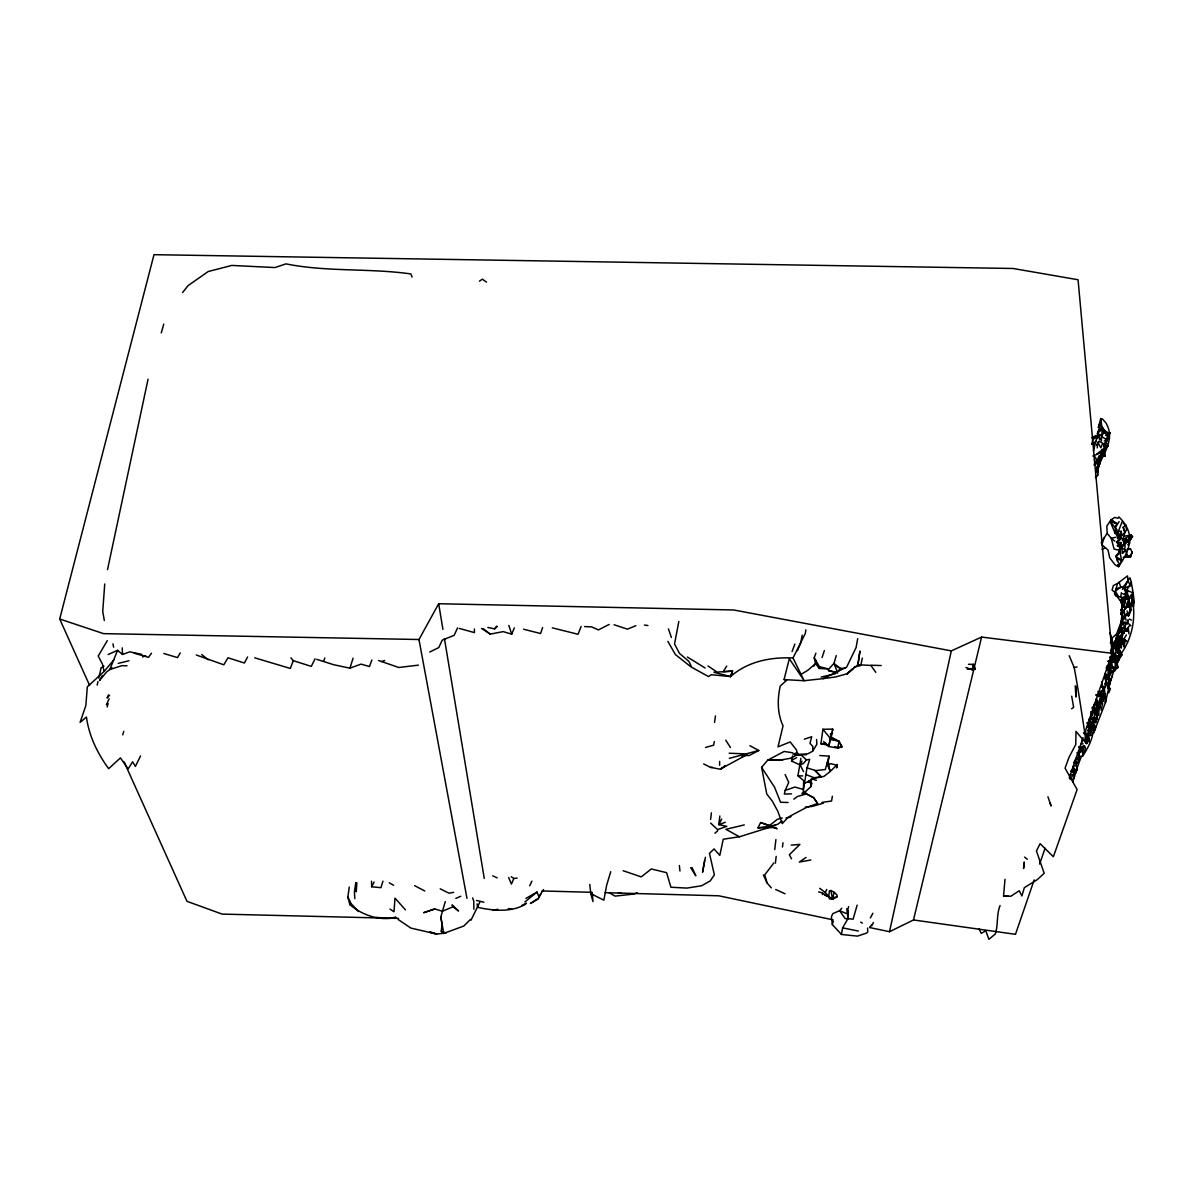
<?xml version="1.0" encoding="UTF-8"?>
<svg xmlns="http://www.w3.org/2000/svg" width="1194" height="1194" viewBox="0 0 1194 1194"><rect width="100%" height="100%" fill="white"/><g stroke="black" fill="none" stroke-linecap="round" stroke-linejoin="round"><path stroke-width="1.5" d="M470.451 919.425L463.794 926.037L443.72 933.409L440.84 916.932L445.287 901.56M1118.584 648.327L1116.181 643.894L1118.494 640.238L1117.121 647.521M1117.763 534.016L1117.808 531.405L1115.33 533.673L1115.375 526.748L1119.151 521.569M1126.867 606.522L1125.569 608.671L1124.479 606.015L1125.091 597.493L1127.181 594.164L1127.643 590.881M1081.495 750.399L1079.048 746.907L1081.495 750.399L1079.406 750.951L1080.242 750.713L1080.271 747.354M1096.808 719.37L1094.182 717.251L1095.525 718.191L1095.122 719.221L1096.808 719.37L1097.361 709.191L1095.779 709.311L1094.182 717.251L1095.555 719.564L1095.495 722.848L1096.808 719.37L1095.779 709.311L1097.152 707.699L1095.51 704.699M719.609 765.294L719.639 761.414M1108.345 672.595L1108.569 675.714L1108.241 669.267L1106.838 665.864M1097.853 470.137L1097.928 464.988L1099.749 463.929L1100.599 459.317M1110.405 678.953L1110.36 680.684L1109.286 679.789L1110.405 678.953L1110.524 680.341L1110.047 679.013M1092.211 708.863L1092.256 707.117M1076.122 690.505L1075.943 697.087L1075.242 685.789M1117.345 650.79L1115.226 648.506L1116.077 643.059M1125.673 607.656L1123.882 610.253L1125.017 614.895L1128.629 615.865C1131.673 607.746 1128.793 598.433 1126.688 590.373L1131.3 582.314L1130.017 577.792L1123.554 586.582L1116.106 588.851L1114.554 593.284L1115.42 595.776L1120.659 597.149L1121.435 592.642M1111.554 659.909L1111.495 661.7L1112.733 661.879L1108.047 661.297L1111.554 659.909L1110.733 658.327M1125.091 597.493L1124.688 603.313L1123.047 598.627L1127.554 597.522L1128.39 598.821L1127.211 607.239L1127.39 602.074M1122.673 597.239L1124.972 596.612L1126.032 592.105L1123.778 586.97L1122.435 589.373M104.744 583.97L102.729 611.492L104.311 620.507M836.994 896.903L837.054 895.082L834.531 892.545L830.949 890.515L829.442 890.903L828.726 896.425L832.502 899.276L836.994 896.903L833.74 897.53M1102.077 428.437L1101.749 426.706L1104.748 430.527L1103.734 432.646L1104.748 430.527L1102.077 428.437L1100.704 418.557L1102.555 419.079L1105.957 422.945C1116.241 440.437 1101.45 455.347 1096.644 471.152L1097.002 468.272L1096.45 469.794M1125.479 640.029L1124.36 644.462L1122.42 640.268L1122.285 633.626L1123.942 633.387L1126.091 622.477L1124.584 622.029L1123.584 623.537M1090.42 723.788L1089.271 725.773L1092.704 727.355L1094.644 725.355C1091.838 724.43 1093.211 715.669 1095.226 718.952L1093.167 722.967C1094.868 734.847 1089.197 746.354 1082.704 756.011L1081.451 756.384L1078.078 765.085L1072.705 781.921M1114.48 656.058L1115.838 651.894L1114.659 655.715L1115.883 657.103L1115.569 658.804L1115.256 656.849L1117.733 658.267L1119.3 656.954L1119.42 654.163L1118.077 652.118L1118.987 650.566M1128.942 544.688C1131.897 534.181 1126.315 524.002 1118.868 516.927L1117.972 518.315L1114.748 517.405L1111.047 519.823L1106.853 526.047L1107.151 533.419L1103.972 538.121L1101.913 544.733L1108.017 550.031L1109.704 557.762L1115.047 564.762L1117.196 566.075L1118.315 564.21L1117.599 566.284L1118.599 566.687C1124.002 558.24 1130.002 549.568 1129.181 538.957L1125.151 543.986L1124.703 550.479L1122.435 553.359L1121.748 547.643L1123.554 545.091M1099.211 705.908L1097.271 709.788L1098.316 709.176L1098.614 704.967M1094.197 728.459L1093.525 733.131L1105.405 702.759L1104.36 688.61L1105.405 685.938M1118.584 648.446L1116.39 649.969L1115.987 637.626L1117.181 639.686L1116.733 644.044M1119.733 640.894L1119.912 637.163L1122.942 642.879L1120.196 644.999L1118.435 644.894L1117.36 648.118L1119.688 653.222L1120.763 652.103L1121.942 654.834C1112.554 669.192 1109.092 686.431 1105.405 702.759L1105.942 697.535M1119.315 536.748L1119.36 539.106L1117.539 538.494L1117.688 535.509M785.98 818.039L790.98 816.427L787.473 817.994L782.264 823.636L777.891 811.413L772.399 801.264L766.742 793.95L761.608 767.369L767.757 760.115L779.667 760.16L790.115 758.354L797.637 754.563L807.875 753.772L812.651 751.22L812.89 746.548L809.95 743.265L811.726 736.728L804.323 739.19M1085.704 730.982L1085.63 734.549L1083.54 732.788M1104.748 430.527L1101.629 436.497L1101.405 440.825L1097.405 433.377L1100.152 427.392L1100.704 418.557L1098.316 427.586L1100.002 423.198M1099.793 700.744L1099.256 705.311L1097.361 708.52L1097.973 710.266L1096.54 711.52M473.854 909.186L473.779 901.067L472.6 897.918M1117.166 663.327L1117.927 667.536L1115.495 668.341L1112.107 666.207L1111.793 660.566L1115.181 659.834L1117.927 667.536L1114.584 670.356M1097.868 465.735L1098.361 463.272L1099.047 464.899L1097.301 473.078L1096.853 466.6M1098.644 715.43L1099.047 708.938L1101.361 701.43L1100.465 701.43L1102.913 701.49L1101.181 702.729L1101.361 701.43M1121.464 597.284L1122.315 604.149M1121.076 631.268L1123.226 627.537M1116.972 663.819L1114.987 660.491L1118.032 660.715L1120.226 650.342M1008.348 896.291L1003.557 895.993L1004.99 879.321M1116.629 657.551L1115.256 656.849L1116.883 657.058L1115.047 657.61L1115.181 659.834L1112.062 655.222L1113.106 652.984L1110.614 650.969L1114.39 646.267L1113.48 647.447M1119.763 628.745L1120.091 632.611L1121.196 630.074L1120.39 627.238L1121.972 615.149L1121.076 613.82L1122.942 602.089L1122.181 603.224M356.857 882.829L356.245 891.814L356.096 882.739M1113.017 654.342L1112.465 647.76L1113.987 648.596M774.742 849.591L775.906 839.591M1115.644 641.566L1115.823 639.059M1122.703 624.372L1123.166 617.029L1125.464 615.089M803.189 793.129L803.696 780.697L797.935 775.801L800.89 758.294M803.517 771.637L800.189 764.996L791.652 761.115L792.697 755.862M802.01 761.175L800.189 764.996L803.323 763.548L806.472 759.906L809.681 759.324L806.935 768.294L803.458 789.547L795.025 787.055L785.204 790.368L784.324 794.07L791.503 793.861M1095.719 477.645L1097.823 474.958L1098.137 470.884L1096.793 469.257L1098.211 469.317L1097.54 467.152L1099.047 464.899M1104.719 677.326L1106.405 678.177L1106.256 679.938L1104.719 677.326L1105.465 674.073M1075.913 688.46L1075.66 691.475L1076.331 686.446M1101.659 453.466L1101.435 455.869L1099.868 455.795L1101.525 454.944L1100.704 455.884M1118.405 643.059L1118.748 640.208M1024.154 861.993L1023.571 868.501L1024.213 862.993M1097.032 708.952L1097.152 707.699M1101.047 710.072L1102.704 703.52M1120.673 549.031L1119.912 545.076L1121.196 542.643L1116.599 541.986L1119.256 545.912L1121.196 542.643M389.886 918.022L396.005 917.305C380.229 921.38 361.872 915.171 349.857 904.574L347.872 897.172L349.26 887.082M1102.137 699.027L1102.405 697.43L1100.569 696.505L1102.137 699.027L1102.316 697.147L1095.958 695.236M1103.316 691.042L1103.987 687.117L1101.689 686.863L1103.554 688.654L1104.763 686.64L1101.689 686.863L1104.465 688.013L1103.316 701.266L1101.898 694.311L1100.614 692.774L1103.554 688.654M1094.853 714.788L1096.047 712.191L1093.629 705.744L1093.376 713.833L1093.241 707.132M1087.958 735.549L1089.331 742.31M1088.167 737.877L1086.346 738.608L1087.824 740.832L1089.137 731.146M1119.106 642.596L1118.435 644.894L1119.42 647.476L1121.315 647.745L1121.226 643.641L1118.733 642.029L1119.912 637.163L1122.42 640.268M822.457 894.604L822.591 893.231L828.517 896.843M836.278 655.581L833.994 663.357L828.8 669.013L819.233 668.446L819.412 666.64L814.218 657.79L815.875 653.208M1121.211 531.315L1121.599 534.808L1119.271 537.345L1118.808 533.897L1117.196 531.673L1118.882 534.375L1119.002 539.33L1116.823 535.33L1117.196 531.673L1121.211 531.315L1121.091 536.688L1122.748 540.688L1124.927 532.405L1123.375 527.614L1125.569 524.793L1123.285 523.554M813.666 666.312L815.592 663.536L815.935 660.192M1121.121 623.193L1120.793 625.014M1097.241 447.944L1097.853 442.377L1099.196 441.258L1102.734 443.258L1100.808 447.78L1097.853 442.377L1096.823 445.347L1099.196 441.258M827.711 745.071L820.905 743.758L822.92 729.28L832.651 729.101L832.994 730.265M1118.748 651.954L1118.539 651.387M1075.57 773.234L1077.063 769.727L1076.913 765.981L1073.54 765.906L1072.764 767.652L1073.466 770.891L1071.152 771.085L1074.122 767.966L1073.466 770.891M1100.495 700.579L1101.883 698.206M1089.838 735.728L1090.719 735.429L1088.585 730.041L1088.764 724.37L1086.749 722.907M1122.091 521.808L1116.823 535.33L1118.882 534.375M775.369 863.187L776.19 856.367M1100.659 457.272L1100.853 455.675L1104.704 452.033L1105.868 447.511L1107.838 446.168L1105.689 441.019M710.609 819.397L711.4 812.816M1121.927 639.626L1121.27 638.775L1122.3 638.686L1121.927 639.626L1121.27 638.775M1084.63 740.325L1085.883 736.444L1085.376 733.773L1086.525 735.877M1101.107 453.824L1100.196 462.541L1097.689 469.212M1095.644 726.594L1095.226 729.907L1093.167 722.967L1093.495 720.31M973.304 665.864L973.498 664.357L968.453 664.297M782.458 847.024L782.995 842.785M1117.868 634.701L1119.241 632.178M1111.898 667.521L1110.181 668.744L1110.659 667.013L1109.345 670.118L1110.062 671.7L1110.42 667.879L1108.569 664.774L1109.405 660.775L1108.047 661.297M443.72 933.409L441.228 931.26L442.064 924.947L440.84 916.932M805.831 629.82L805.338 633.432L793.01 657.969C770.682 656.954 747.862 661.342 730.534 676.565L711.266 674.7L708.52 676.565L691.729 667.312L688.893 661.386L679.49 653.431L674.535 643.969L678.834 621.462M1097.346 436.75L1097.092 438.526L1095.614 437.303L1096.062 435.78L1097.435 436.974M1106.375 679.535L1108.047 674.998L1104.629 673.67L1105.883 675.879L1107.241 676.356L1108.047 674.998L1108.301 678.028L1106.375 679.535L1105.405 683.416L1110.42 688.759L1108.793 692.789M714.549 722.415L715.445 715.967M719.878 815.965L718.773 824.621L726.818 826.367L717.579 829.576L710.639 823.099M1093.674 448.198L1094.48 442.496L1091.749 444.332L1092.794 439.84L1095.614 437.303M1112.196 651.655L1112.42 650.029M1111.092 663.446L1111.793 660.566L1114.495 662.192C1116.539 663.76 1113.763 674.7 1115.33 669.461L1112.33 670.953L1110.032 670.506L1108.331 677.162L1109.136 684.147L1112.256 675.834M1122.285 633.626L1122.673 631.477L1124.733 630.253L1123.942 633.387M1092.555 720.788L1093.047 717.504L1091.271 718.445M834.024 892.306L832.502 899.276L829.173 898.754M355.782 882.724L354.409 891.754L354.827 898.619M1117.688 649.446L1116.629 648.984L1116.39 649.969M1089.719 725.594L1089.495 722.922L1089.555 729.624L1091.51 730.609L1090.719 735.429M1127.39 622.611L1127.151 624.134L1128.076 619.85L1127.39 622.611L1130.852 625.716L1129.673 625.492L1126.837 629.104L1124.479 630.044L1123.778 623.343L1126.091 622.477M1089.495 722.922L1089.943 729.161L1091.51 730.609L1092.704 727.355L1089.973 724.116M1098.376 696.714L1099.987 691.162M832.382 796.234L831.576 801.01L821.994 802.398M1107.793 436.75L1107.748 435.153L1110.345 432.825L1107.181 435.631L1105.554 435.303L1110.345 432.825L1108.166 436.064L1108.181 438.765L1103.689 445.526L1104.808 447.989L1099.719 453.287L1092.823 456.048M867.56 928.141L867.784 931.947L866.575 933.081L857.546 936.111L841.471 934.469L842.606 927.857L847.949 918.664L847.71 909.798L848.65 906.649M1099.913 701.296L1099.958 698.057M704.624 860.441L702.594 872.187L705.4 857.262M1104.36 688.61L1101.943 692.475L1100.614 692.774L1102.599 694.445L1097.525 694.729M1121.629 641.909L1121.987 639.909L1118.733 642.029L1121.629 641.909L1121.151 638.521L1119.674 639.297M1130.166 611.716L1132.494 598.597L1131.405 594.851L1133.106 592.776L1131.3 582.314M1104.495 430.437L1104.644 431.75L1103.047 429.452L1108.151 432.885L1107.748 435.153L1107.077 434.243M1102.54 450.407L1100.107 458.392M1118.539 562.777L1115.912 556.464L1118.435 553.434L1119.703 549.091L1122.032 547.822L1119.912 545.076L1124.241 544.971L1123.435 541.419M857.71 638.626L856.068 647.596L846.65 667.133L823.084 678.64L804.159 680.714L784.055 679.58L789.324 658.73L804.159 680.714L793.01 657.969M1119.897 551.21L1119.494 544.613L1116.599 541.986L1119.644 539.867L1116.599 541.986M1121.897 612.985L1121.703 608.074M1097.838 703.744L1098.689 704.37L1101.092 697.639L1100.032 702.191L1097.092 704.669L1098.51 707.132L1100.465 707.296L1099.047 708.938L1097.361 708.52L1098.316 709.176M1118.062 643.491L1118.494 640.238M1127.823 612.462L1126.285 615.597L1127.823 612.462L1127.061 611.029M802.219 635.148L800.652 643.133L797.368 650.685M1102.256 452.392L1100.047 457.317L1099.122 455.72L1095.361 464.705L1099.928 459.63M1092.928 710.4L1093.197 709.117M1120.39 627.238L1122.241 628.238L1119.524 631.641L1116.957 638.491L1118.554 640.879L1116.181 643.894M832.651 729.101L828.591 746.474L837.666 748.086L842.009 746.847L839.098 741.25L830.367 738.385L822.92 729.28M837.666 748.086L839.098 741.25L839.472 742.787M714.34 741.564L713.579 745.19L705.505 747.474M148.056 379.199L107.52 569.628M791.652 761.115L792.085 759.145M869.516 927.499L889.5 931.708L951.319 650.879L981.587 637.074L1112.062 653.312L1084.301 734.101M1117.45 650.626L1118.927 650.999L1118.36 652.596L1117.271 652.312L1117.584 650.864L1118.659 651.551L1119.494 650.372M862.366 658.103L860.71 665.506L853.964 667.297M848.158 910.485L847.949 918.664L853.113 919.171L857.143 905.142M1121.315 647.745L1121.226 643.641M97.177 685.058L97.968 681.61M98.759 678.147L101.132 667.789L103.953 666.118M1091.51 730.609L1088.585 730.041L1092.256 729.444L1088.495 722.355L1089.346 718.639L1092.346 714.967L1091.988 715.818L1090.764 711.669M1104.554 691.386L1103.181 694.341L1104.151 697.774L1104.898 694.505M1113.838 669.252L1114.077 668.192L1114.375 671.237L1114.36 667.849M889.5 931.708L913.485 919.962L981.587 637.074M1098.167 465.541L1103.002 452.69L1105.077 456.153L1101.495 456.571L1105.226 450.496L1103.002 452.69L1104.704 452.63L1105.077 456.153L1099.883 456.332L1101.435 455.869M1121.987 605.462L1123.047 598.627L1120.539 600.463L1122.614 607.283L1121.032 609.821L1122.748 612.686L1121.494 610.358M1122.673 631.477L1120.629 637.327L1122.853 634.939M1116.106 588.851L1117.435 583.553L1127.554 575.881L1127.927 580.762L1129.942 584.612M1117.48 661.327L1116.823 663.939L1118.912 659.581L1117.733 658.267M1124.479 543.091L1125.718 538.255L1129.539 535.464L1127.927 540.822L1126.121 541.524L1125.509 543.21L1124.479 543.091L1123.793 539.643L1125.718 538.255L1127.927 540.822L1129.181 538.957L1129.599 543.18L1127.673 544.792M965.961 667.506L972.11 669.759L973.498 664.357L975.349 669.252L967.319 669.147M89.595 685.341L59.7 619.014L153.996 254.68L1013.079 268.486L1078.063 279.754L1112.062 653.312M1083.271 749.16L1084.45 745.743L1085.585 748.086L1082.704 756.011L1082.704 748.817L1084.45 745.743M789.831 816.248L806.054 807.651L817.577 803.472L813.666 797.637L806.398 793.861L801.95 793.443L804.875 792.189L810.681 786.876L811.368 778.786M819.756 755.533L829.009 756.13L825.338 769.548L815.651 770.578L807.04 767.876M1119.435 636.103L1122.509 634.238L1121.136 630.283M805.741 774.458L814.039 777.712L823.89 776.443L830.263 771.443L828.785 766.429L826.785 764.563L828.949 758.354M1122.091 619.432L1122.897 616.552M107.191 706.982L108.161 703.535M1130.987 535.076L1129.3 540.718L1132.584 536.837L1130.987 535.076L1132.584 536.837M122.758 734.832L123.743 731.37M1000.065 905.574C996.289 914.828 998.378 924.678 995.289 934.006L988.886 939.32L985.826 930.813L981.229 933.35L978.901 928.723M161.28 332.917L163.757 324.111M1099.48 439.347L1098.152 435.228L1101.331 435.556L1102.107 432.84L1101.898 429.527L1098.928 429.139L1093.406 451.033M1113.584 656.327L1111.763 658.431L1114.375 658.476L1112.957 661.983L1112.539 658.625L1113.584 656.327L1112.062 655.222L1113.106 652.984M1111.793 660.566L1111.48 661.446L1111.375 657.058M1120.763 652.103L1119.465 656.536L1121.942 654.834L1119.42 654.163L1114.987 660.491M841.471 934.469L832.337 924.544L833.308 921.29M1128.061 606.985L1127.106 603.582L1128.061 606.985L1129.867 607.388L1132.494 598.597L1127.643 597.403L1127.181 594.164L1127.554 597.522M610.731 871.695L606.686 885.097L603.851 900.157L590.776 893.649L589.776 884.411M1079.391 751.608L1078.495 758.145L1079.48 755.011M1087.391 727.459L1088.421 724.176M1108.689 676.968L1108.286 684.58L1109.957 680.595M1094.077 464.988L1095.032 461.869M1119.509 549.061L1120.256 546.643M1124.032 619.164L1124.942 616.179L1126.121 620.223M832.487 731.937L828.591 746.474L823.576 741.504M316.723 659.327L333.678 664.715L349.902 668.192L353.096 658.163M382.99 881.142L380.886 887.664L371.677 886.769L371.513 881.187M1099.465 460.227L1100.002 458.571M822.084 657.536L824.353 650.581M1085.719 740.489L1086.928 739.205L1086.57 741.847L1085.719 740.489L1086.346 738.608L1087.824 740.832M1091.659 721.997L1090.943 724.101L1092.868 722.683L1094.644 725.355L1089.271 725.773M1034.198 879.874L1015.482 934.32L913.485 919.962M1039.631 864.068L1045.063 848.262M1069.212 778.01L1083.092 737.608M542.628 627.596L540.569 633.521L523.524 629.223M1104.151 697.774L1105.122 694.953M1096.644 470.137L1097.361 468.809L1096.54 469.63M810.681 786.876L811.965 783.249L807.771 781.891L814.905 777.936L804.652 783.324M1079.092 758.22L1077.197 763.473L1075.152 760.474L1076.167 758.175L1079.092 758.22L1075.152 760.474L1075.734 762.041M792.07 651.611L794.861 644.029M730.534 676.565L732.549 671.132L713.967 672.282L730.534 676.565L732.549 671.132L723.251 671.67L726.713 666.058M1122.211 638.88L1122.494 640.79M371.871 660.043L369.453 666.536L360.991 664.118L349.902 668.192M1097.361 468.809L1098.376 467.466L1097.793 465.944M290.948 657.834L293.291 660.67L290.306 668.446L254.755 657.834M1121.629 620.656L1116.584 633.865L1111.942 638.297L1113.226 646.178L1111.032 649.461M127.027 665.804L121.878 665.64L109.788 669.565L117.564 650.342L122.489 654.446L129.743 651.864L141.758 654.342M1095.226 718.952L1096.256 721.624M581.165 626.432L578.045 634.283L552.3 627.85M1115.002 641.924L1115.45 640.805M481.54 628.432L490.241 634.133L503.167 631.611L511.719 634.193L514.301 627.895M1117.539 538.494L1117.897 537.628L1119.36 539.106M1128.808 549.076L1130.524 549.076L1132.196 552.285L1130.539 556.822L1123.151 557.285M1107.136 675.55L1105.39 677.685M1088.122 735.817L1087.241 743.489M323.47 661.416L324.872 658.073M1094.838 702.923L1093.928 705.042L1095.928 713.311L1096.734 711.923L1095.196 711.042M1128.629 615.865L1131.464 609.373M517.106 878.097L513.868 878.486L511.405 884.112L508.644 877.486M785.204 790.368L788.727 782.369L785.115 774.578M108.475 694.953L107.102 698.042L109.52 695.251M1116.121 639.85L1113.226 646.178L1111.912 639.551L1110.345 642.865M1109.077 664.431L1109.569 663.327M106.341 704.818L109.132 698.774M457.556 627.925L454.153 635.327L442.243 640.133L438.795 647.551L429.736 652.043M1117.181 639.686L1116.674 636.372L1117.957 633.581L1116.375 635.865M1097.57 468.899L1096.749 470.69L1098.137 470.884L1096.286 471.406M1118.599 566.687L1121.584 560.329L1120.076 552.658L1115.912 556.464L1121.584 560.329L1117.002 558.911L1117.3 560.986M1130.882 554.717L1132.196 552.285M1088.495 722.355L1089.883 719.46L1090.868 719.937L1093.047 717.504M871.814 925.753L873.411 922.425M529.703 885.769L531.927 881.172M1123.181 622.626L1121.673 625.746L1120.584 625.865L1121.017 624.984M838.442 671.371L839.949 668.282L833.994 663.357L837.695 672.909L828.337 670.565L837.248 672.535M1122.584 593.642L1124.017 594.433L1127.345 590.597L1124.42 587.926L1127.927 580.762M1117.972 650.506L1119.45 652.208L1118.345 652.476M471.003 920.201L479.734 902.365M140.549 755.966L135.385 766.444L132.609 761.802L128.146 768.861L120.43 757.921L108.639 768.682C97.505 753.354 88.968 735.967 86.446 717.012L80.088 722.43L85.849 705.579L87.311 686.848L104.117 671.416L113.803 659.939M315.037 658.804L311.291 666.386L293.291 660.67M1128.927 601.582L1127.449 604.582L1129.867 607.388M540.837 893.799L538.27 898.888L530.464 903.485L537.927 898.604M775.966 827.532L757.951 827.875L760.623 822.562L770.861 825.875M371.677 886.769L374.095 882.053M828.726 896.425L825.233 892.485L826.815 889.455M721.654 819.069L718.773 824.621L725.265 822.323M1110.241 683.266L1109.823 684.043L1109.972 680.908L1108.241 683.237M247.576 656.998L244.397 662.998L227.935 657.79L223.83 664.819L196.309 654.999M870.381 917.932L872.859 913.261M466.958 898.321L418.975 639.506L438.676 603.731L733.623 609.97L951.319 650.879M102.162 675.729L99.52 680.52L106.535 672.043L111.997 667.744M1129.031 597.672L1131.405 594.851C1136.792 615.791 1132.837 638.059 1119.897 655.476M1101.241 542.971L1103.972 538.121M1098.316 464.585L1099.793 461.974L1098.868 461.72M1097.734 715.46L1098.614 713.922M1124.121 610.313L1121.076 613.82L1122.644 617.402L1120.912 613.522L1122.211 611.298M1124.091 643.656L1124.36 644.462L1124.032 638.984L1126.39 634.954M107.296 640.641L98.221 656.043L102.415 664.028L104.117 671.416M180.264 652.879L177.488 657.596L163.772 653.491M812.651 751.22L816.83 744.295L816.592 739.474M1113.226 672.043L1115.495 668.341M1116.629 648.984L1117.539 647.506L1118.539 649.849M543.568 889.545L538.927 896.843L537.046 892.082L525.972 898.366M1082.167 748.31L1079.63 747.265L1084.107 745.907L1079.107 753.13L1080.973 750.205L1080.242 750.713M1101.152 456.406L1102.181 454.824M1115.554 640.297L1114.39 642.088L1115.748 650.372M1111.614 649.402L1116.032 644.805M1117.211 650.223L1118.151 650.058L1117.181 649.655M1118.166 650.67L1119.42 647.476L1121.614 646.461M1121.091 536.688L1126.673 529.867L1125.569 524.793M1121.569 645.253L1123.36 642.641L1123.987 646.909M1119.271 537.345L1121.599 534.808L1119.674 539.927L1119.465 537.076M1115.226 648.506L1116.524 646.67M151.489 653.193L148.504 657.357L134.176 653.193M1119.271 552.3L1115.912 556.464M869.68 927.425L871.545 924.932M1086.286 734.952L1090.197 731.459M182.607 292.515L188.07 285.635L208.189 271.531L231.83 265.426L274.933 267.56L285.963 263.874C326.902 272.142 369.439 268.023 410.9 273.948L412.079 277.083M487.853 627.447L494.614 628.865L496.689 626.119M1117.047 524.196L1111.047 519.823L1117.509 523.972L1115.375 526.748L1117.091 533.002M1106.241 442.765L1104.211 445.362L1105.256 448.407L1102.42 453.108L1102.181 449.556M1120.584 625.865L1121.927 624.134M1120.539 600.463L1121.479 599.298M1125.942 594.881L1127.36 593.105M1124.658 557.165L1130.539 556.822L1130.867 554.747L1128.211 557.374M1098.808 459.287L1099.808 458.078M1109.48 669.849L1107.166 667.312L1109.33 665.282L1108.569 664.774M1111.121 653.625L1112.271 652.282M1126.957 604.567L1127.703 603.716M1103.749 445.78L1105.629 443.646L1105.017 442.75M1118.36 652.596L1117.42 653.282L1118.36 652.596L1117.584 650.864M1094.241 436.392L1092.391 438.467L1092.137 437.407L1095.435 436.094M841.785 908.231L839.561 910.709L832.711 913.709L831.412 916.858L832.337 924.544M1117.271 652.312L1118.39 650.626L1118.659 651.551M773.772 863.038L764.727 874.889L767.041 882.918L771.279 887.858M1096.316 469.526L1097.152 468.66M1105.42 684.535L1106.032 681.177L1105.092 679.162M1103.928 429.87L1102.704 430.765L1103.629 432.422L1106.047 433.467L1108.151 432.885M1106.599 679.655L1108.301 678.028L1106.928 677.177M1103.987 687.117L1102.838 690.819L1103.808 690.102M1101.122 703.579L1099.256 705.311L1100.226 705.161M1122.435 553.359L1125.614 550.419L1120.868 546.942L1122.629 545.539M714.922 833.233L717.773 830.681M1119.076 637.909L1119.912 637.163M494.614 628.865L497.256 626.537M814.218 657.79L815.592 663.536L807.801 670.297L801.293 674.192M1121.823 603.627L1122.763 602.821M1101.898 429.527L1097.405 433.377L1101.331 435.556M1114.495 646.491L1113.017 647.76L1113.495 649.029L1112.465 647.76M1095.405 476.988L1097.823 474.958M1118.868 631.133L1120.629 629.671L1119.823 631.432L1118.868 631.133L1118.957 632.835M1102.271 451.66L1104.823 449.586L1103.972 443.526M524.912 901.933L537.046 892.082M1096.51 463.182L1100.122 460.317M623.164 870.739L641.223 876.889L651.342 868.963L666.595 872.665L670.924 887.232L686.834 888.097L701.624 885.769L710.206 880.948L714.37 874.889L709.46 853.352L714.042 848.934L719.803 855.397L723.236 839.248L739.758 836.696L765.787 828.517L777.294 819.382L782.234 817.95M347.872 897.172L351.081 903.619L349.857 904.574L349.797 901.246M782.07 821.024L778.145 824.024L765.787 828.517M1122.524 631.924L1124.733 630.253M1071.6 708.833L1073.645 707.311L1071.69 696.192M1093.167 722.967L1095.57 721.221M1099.226 461.675L1100.346 460.869M793.816 799.144L797.547 796.488L806.398 793.861L813.577 797.726L817.577 803.472M1115.763 641.118L1114.39 642.088L1115.271 646.954M1108.868 673.401L1112.33 670.953L1108.733 677.699M721.042 768.966L725.474 765.861M805.995 857.456L799.338 862.053L810.86 859.993M1091.749 444.332L1096.077 441.347M479.421 281.172L482.346 279.187L486.54 282.112M1097.629 465.347L1099.749 463.929M703.654 763.936L710.534 767.384L720.012 769.16L725.43 765.787M1088.585 730.041L1089.883 729.221M1079.107 753.13L1082.839 750.787M1124.241 544.971L1120.868 546.942L1122.032 547.822M720.892 768.802L745.34 755.533L749.205 755.518L758.772 750.489L749.907 745.698M791.995 760.235L796.622 757.593M814.592 770.339L821.173 776.831L812.547 778.816M1096.719 454.033L1104.808 447.989L1103.614 444.541M1126.927 549.464L1127.897 548.971M525.718 904.082C511.554 912.634 493.241 910.768 477.645 907.321L477.078 903.903M521.629 905.604L526.479 903.112M609.134 624.447L598.403 629.91L591.582 626.88L584.642 626.581M1115.569 658.804L1116.345 658.416M1117.435 583.553L1113.375 585.523L1112.092 590.134L1114.927 592.358M1105.166 684.162L1106.331 683.595M1106.748 441.407L1105.987 439.795L1108.181 438.765L1104.226 441.004M797.831 753.324L794.741 754.787L801.129 754.817M1090.57 725.415L1089.435 725.922L1091.301 727.086L1090.003 726.833M1102.017 549.315L1105.331 547.837M108.117 654.536L117.564 650.342M1097.689 467.929L1096.525 468.436L1098.211 467.839M1080.883 756.22L1078.555 757.25L1078.063 752.877L1076.958 752.787L1078.809 754.742M142.549 656.954L145.683 655.61M637.163 892.724L634.178 894.007L615.044 896.112L609.089 892.634M455.839 898.366L460.839 896.261M453.183 906.739L452.019 904.933L458.526 911.007L453.183 906.739L442.407 911.231L434.78 908.947L423.81 912.649L434.78 908.947M635.85 625.701L627.462 629.148L614.029 624.76M1115.106 656.67L1116.047 656.297L1115.106 656.67L1115.793 657.237M1119.345 551.091L1120.211 550.747L1120.569 553.285M1117.808 660.013L1118.912 659.581L1115.883 657.103M1119.808 630.611L1121.196 630.074L1120.823 628.238M1106.062 440.884L1106.987 440.526L1106.316 438.765M792.995 754.22L796.099 753.041M1102.495 450.466L1104.823 449.586L1102.196 449.75L1103.375 450.78M378.543 660.506L381.573 661.536L384.677 660.476M1124.42 587.926L1130.599 585.896M1105.614 693.55L1103.181 694.341L1103.241 695.326M1107.898 682.61L1105.405 683.416L1107.047 683.147L1108.331 686.46L1107.898 682.61L1108.286 684.58M1125.076 599.851L1128.39 598.821M729.325 758.339L758.772 750.489M1126.33 555.643L1129.42 555.971M742.011 756.533L745.34 755.533M1106.525 435.512L1108.166 436.064M823.382 803.174L812.472 806.353L805.293 807.099M1125.017 614.895L1127.479 614.238M1129.718 539.569L1131.002 539.21M1087.465 733.385L1088.734 733.041L1087.764 730.116M1102.644 691.177L1100.48 691.714L1101.375 695.744M1122.614 607.283L1125.166 606.656M118.161 663.401L128.967 660.76M744.265 824.905L725.922 829.323L739.414 836.77M1082.271 740.011L1081.48 743.996L1083.122 743.832M1110.196 669.222L1111.912 668.804M821.144 677.073L835.442 673.759M1115.733 537.285L1111.256 538.255L1107.151 533.419M1069.197 655.715L1074.197 667.476L1077.033 666.924M1105.629 443.646L1103.972 444.362M453.675 892.351L448.974 893.231L440.213 888.814M492.555 910.276L497.794 909.335M972.11 669.759L975.349 669.252L973.991 666.998M757.951 827.875L775.578 825.188M823.084 678.64L835.501 676.953L847.292 673.744L857.934 664.67L859.904 651.267L857.934 664.67L870.948 665.476L875.799 672.326M1124.554 536.061L1129.539 535.464M418.407 665.148L398.766 667.491L381.573 661.536M1099.868 455.795L1100.853 455.675M1117.256 650.148L1118.151 650.058M1128.703 549.24L1130.524 549.076M791.234 845.158L799.905 844.382L789.353 854.74L791.503 858.799M820.905 743.758L825.83 743.325M824.726 895.172L828.576 896.575M1107.659 438.332L1109.659 438.198M796.323 754.593L806.383 754.802M1124.703 550.479L1125.614 550.419M1096.062 694.684L1102.868 694.386L1101.898 694.311M1099.48 700.311L1100.958 700.251M618.358 892.843L621.134 892.739M710.534 767.384L712.519 767.324M845.471 668.267L840.367 668.327L834.696 665.162M782.652 760.115L767.757 760.115L784.115 751.459L792.771 752.787M418.975 639.506L103.594 633.641L59.7 619.014M797.935 775.801L802.696 775.921M847.949 918.664L845.188 918.604L839.561 910.709L847.382 913.903L846.815 908.589M398.572 918.425L222.114 914.097L186.965 901.336L124.101 761.876M871.127 665.252L881.157 665.536M541.927 890.948L592.179 892.321M605.209 892.679L718.758 895.798L833.188 919.858M1106.659 682.983L1105.54 682.938L1107.569 685.863L1107.778 688.654M788.115 802.502L780.563 802.249L774.563 787.234L761.608 767.369M729.146 753.235L747.519 753.951M1003.557 895.993L1010.811 896.261L1019.288 890.739L1021.9 895.963L1024.333 887.679L1037.258 879.65L1044.183 873.292L1036.437 850.934L1040.123 843.71L1053.362 856.755L1077.122 789.562L1065.063 768.175L1068.943 757.503L1075.779 744.414L1075.973 731.385L1086.465 743.758C1082.436 718.221 1078.869 692.744 1074.197 667.476M376.155 917.395L386.617 918.082M1113.972 653.909L1112.659 653.805L1110.614 650.969M1124.479 630.044L1128.554 631.402L1129.031 633.91M508.226 908.544L511.674 908.992M1098.689 462.332L1100.196 462.541M644.417 625.044L647.894 625.537M1105.092 677.938L1106.405 678.177M1107.569 685.863L1108.614 686.043L1105.54 683.774L1105.345 687.311M1104.554 445.571L1107.838 446.168M830.069 739.429L838.561 741.056L830.92 736.907L830.457 733.668M842.606 927.857L858.307 931.036M1097.435 695.445L1100.51 696.132M1119.539 550.3L1114.077 549.076L1111.256 538.255L1114.853 541.151M1072.764 767.652L1073.645 768.966L1077.063 769.727M1110.868 665.177L1114.36 669.028M476.51 900.47L483.883 902.216M834.681 746.698L838.188 747.563L842.009 746.847L840.307 744.146M784.055 679.58L786.682 680.222L780.249 686.072C777.279 699.221 777.279 713.46 783.04 725.877L777.995 746.877L790.189 741.922L796.473 749.966L797.637 754.563M819.412 666.64L828.8 669.013M1088.988 728.698L1089.779 728.892M429.989 932.275L436.631 934.051L446.063 933.007L441.228 931.26M818.621 891.903L822.457 892.948M459.242 628.402L474.451 632.596L474.376 629.029M1125.509 543.21L1123.793 539.643L1127.927 540.822M813.039 779.279L816.397 780.294M1115.33 533.673L1110.181 521.569L1117.509 523.972M430.124 931.857L436.631 934.051L410.855 928.081L398.214 919.544M1118.703 651.954L1119.45 652.208M1119.718 546.404L1117.181 545.494L1119.375 546.912M1106.584 675.908L1105.883 675.879M775.712 889.5L784.995 893.769M1126.688 590.373L1133.106 592.776L1134.3 602.179L1133.345 606.925L1132.837 601.925M760.623 822.562L768.921 825.711M773.906 827.606L777.219 828.875M1118.733 642.029L1120.957 642.924M1117.002 558.911L1118.42 559.493M1103.629 432.422L1106.047 433.467M1094.659 708.878L1096.764 709.788L1096.122 707.594M492.749 875.859L497.167 877.859M1116.674 636.372L1117.644 636.82L1117.644 638.939L1117.509 636.954M414.557 885.62L424.766 890.993M1129.36 619.104L1131.509 620.119M1129.599 543.18L1123.793 539.643M1088.764 724.37L1090.212 725.161M705.102 668.013L687.386 657.028M389.289 882.814L393.632 885.291M860.65 922.096L862.381 923.111M1117.569 646.014L1119.823 647.357M511.226 876.769L513.868 878.486M1098.271 702.967L1096.107 701.55L1096.405 698.609L1099.435 704.341M390.005 909.067L394.02 911.768L394.99 898.127L405.423 909.843M708.012 665.968L716.221 671.535M1107.166 667.312L1109.539 668.983M1105.987 439.795L1106.987 440.526M1101.629 436.497L1105.331 438.885L1108.181 437.84L1107.241 437.452L1108.032 438.437M819.696 888.291L825.233 892.485M483.451 628.835L490.241 634.133M1102.928 450.645L1104.704 452.033L1101.032 452.69L1104.704 452.033L1103.331 449.213M1024.601 857.098L1027.333 859.247M690.669 666.655L675.401 654.551L667.864 641.372M201.667 654.521L208.234 659.789M1124.032 638.984L1127.584 641.939M1120.912 613.522L1122.927 615.208M1118.33 656.133L1119.3 656.954M1104.077 431.989L1105.137 432.885M1073.57 762.22L1076.257 764.578L1075.287 761.399M801.323 755.145L806.472 759.906M1112.107 666.207L1111.047 665.207L1112.256 667.58M1115.151 654.178L1117.808 656.76M1110.181 521.569L1117.002 529.852M351.081 903.619L358.484 911.515M815.517 770.667L821.173 776.831M1115.121 643.656L1116.106 644.864L1113.181 648.551L1113.733 653.491M1109.539 657.028L1110.898 658.685M1073.645 768.966L1075.749 771.593M1124.927 532.405L1123.002 527.181M1124.27 589.851L1126.032 592.105M1095.211 456.899L1097.376 461.362M1095.495 712.505L1096.853 714.296M1126.837 629.104L1128.554 631.402L1128.33 627.387M815.592 663.536L819.233 668.446M1114.554 593.284L1121.584 602.328L1122.106 607.642M1124.315 628.731L1126.061 631.119M1101.644 426.407L1103.107 428.422M1121.778 618.193L1122.778 619.671M1108.316 674.923L1108.883 675.774M1124.479 606.015L1123.614 604.686L1125.569 608.671M1111.256 663.625L1109.405 660.775L1111.092 664.565M725.758 740.19L730.444 747.519M804.771 791.309L806.398 793.861M690.669 867.665L695.803 875.829L692.027 867.531M1097.092 704.669L1098.51 707.132M1106.137 667.774L1107.674 670.58M1118.3 596.478L1115.435 591.179L1120.733 587.06L1119.076 582.165M1096.047 702.266L1097.719 705.505L1097.107 703.639M1103.48 452.72L1105.077 456.153M763.339 874.829L767.041 882.918M1127.643 597.403L1128.748 599.985M1121.032 609.821L1121.897 611.985M1109.808 632.865L1111.942 638.297M1126.106 551.807L1127.39 555.314M1097.032 708.266L1097.361 709.191M1112.823 666.849L1114.375 671.237M668.416 628.895L671.371 637.402M1097.928 691.386L1098.823 693.983M1047.929 796.801L1051.123 806.025L1050.078 802.816M508.823 625.387L511.719 634.193M829.009 756.13L829.308 757.056M1106.674 432.646L1107.181 434.392M1089.883 719.46L1090.674 722.221M1101.599 681.864L1103.166 688.043M1121.509 620.179L1121.867 621.79M1124.166 645.596L1124.479 647.088M830.949 890.515L832.502 899.276M112.967 643.835L113.624 647.178M590.776 893.649L593 901.604L592.284 893.44M1094.42 459.675L1094.943 462.854M438.676 603.731L442.929 629.357M444.437 638.521L484.257 878.426M1122.584 610.641L1123.061 613.626M1073.212 770.697L1074.525 776.473L1073.436 778.995L1070.167 779.354L1073.704 774.145L1070.093 775.354L1070.152 778.025M679.356 865.516L679.953 871.008M1088.809 737.116L1089.167 740.474M828.263 760.951L828.785 766.429M1119.181 544.703L1119.256 545.912M122.251 647.864L122.489 654.446M837.009 765.444L836.651 767.936L837.352 764.503L830.263 771.443L827.755 765.085L831.143 763.682L837.009 765.444M852.874 668.67L847.292 673.744L852.874 668.67M1111.912 664.879L1111.912 664.879M1075.048 772.637L1071.152 771.085L1075.048 772.637M1112.539 658.625L1111.763 658.431L1114.002 659.595L1112.539 658.625"/></g></svg>
